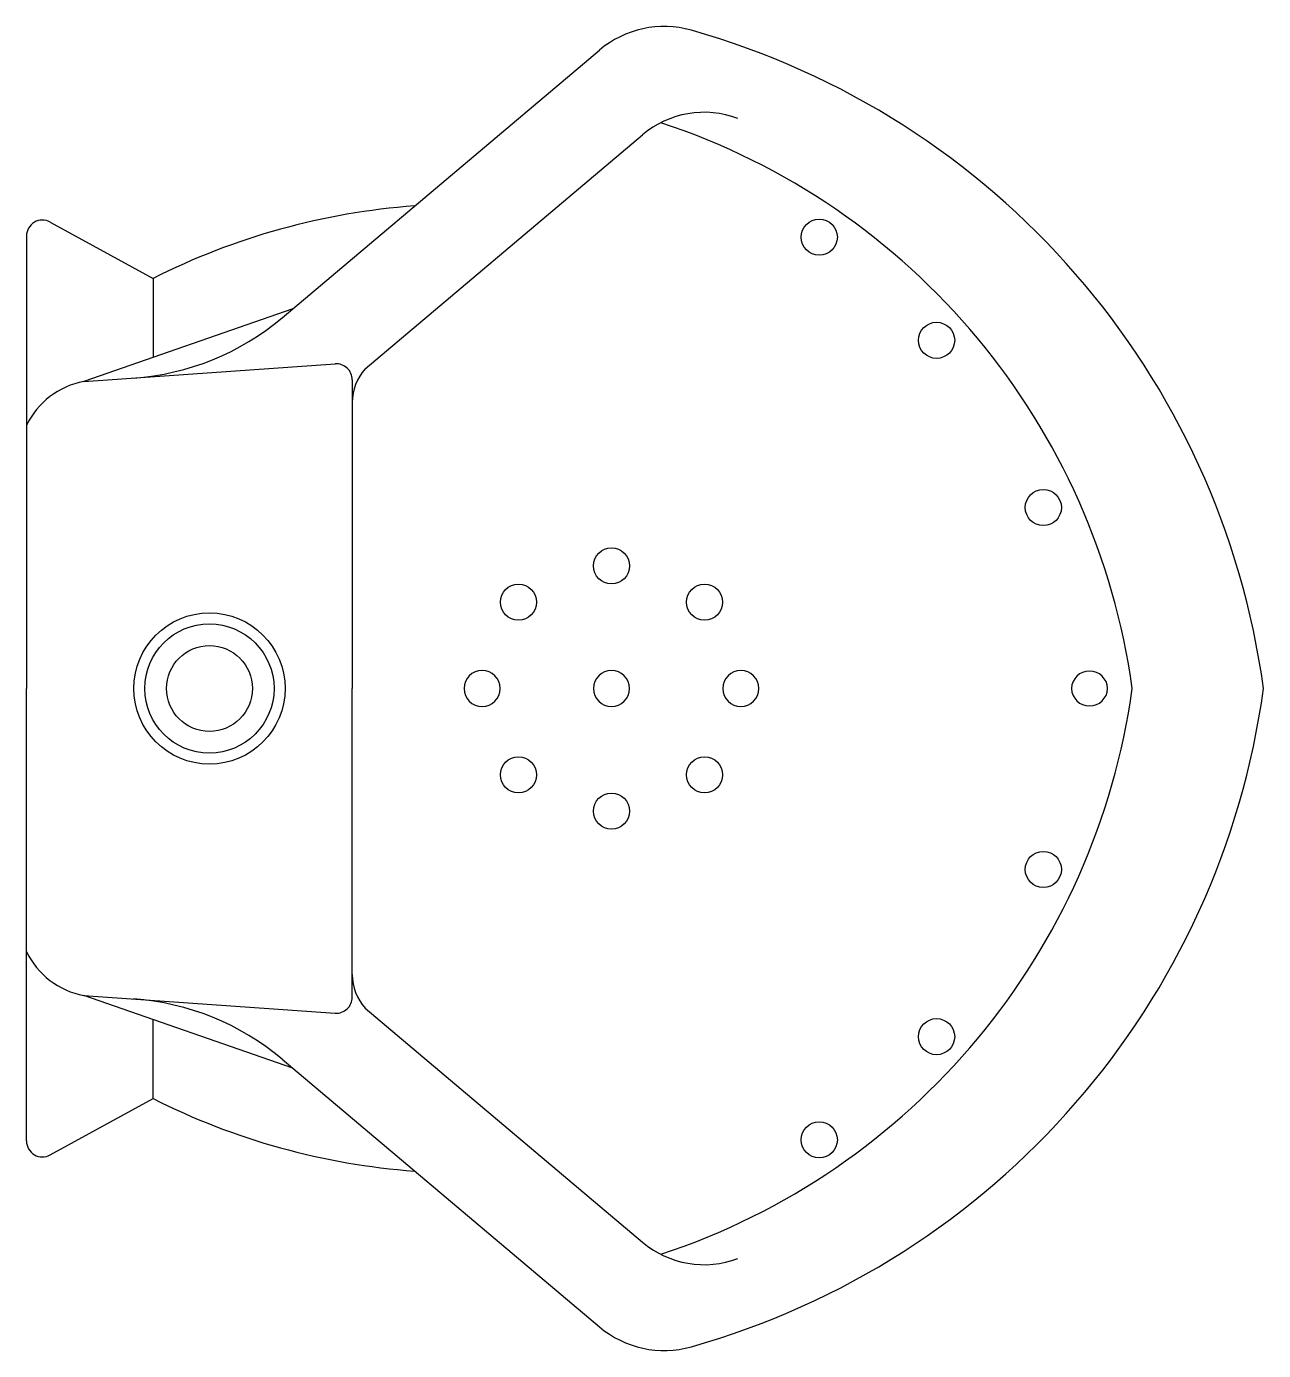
# Model space of a CAD drawing. Header units: millimetres. Extents: x -2969.377 to -2969.067, y 2980.242 to 2980.574.
import ezdxf

# ---------------------------------------------------------------- set-up
doc = ezdxf.new("R2010")
doc.units = ezdxf.units.MM
doc.header["$LTSCALE"] = 10
doc.layers.add('banheiro_louças', color=2, linetype='Continuous')

msp = doc.modelspace()

# ---------------------------------------------------------------- linework, layer by layer
at = {"color": 1}
for radius in [0.01895681099995272, 0.01619122800002515, 0.01076062999982241]:
    msp.add_circle((-2969.331268453697, 2980.408417620074), radius, dxfattribs=at)
at = {"layer": 'banheiro_louças'}
for p, q in [((-2969.313066190697, 2980.501324566074), (-2969.233531156697, 2980.568415614074)), ((-2969.292266093697, 2980.488543884074), (-2969.222764318697, 2980.547171468074)), ((-2969.371172437697, 2980.525334902074), (-2969.345347782697, 2980.511196720074)), ((-2969.377126838697, 2980.521806413074), (-2969.377126838697, 2980.408417620074)), ((-2969.345347782697, 2980.511196720074), (-2969.345347782697, 2980.491410722074)), ((-2969.310364041697, 2980.503603940074), (-2969.362716661697, 2980.485356981074)), ((-2969.362716661697, 2980.485356981074), (-2969.299771083697, 2980.489775575074)), ((-2969.295466731697, 2980.485762784074), (-2969.295466731697, 2980.408417620074)), ((-2969.377126838697, 2980.295028827074), (-2969.377126838697, 2980.408417620074)), ((-2969.295466731697, 2980.331072457074), (-2969.295466731697, 2980.408417620074)), ((-2969.362716661697, 2980.331478259074), (-2969.299771083697, 2980.327059666074)), ((-2969.310364041697, 2980.313231301074), (-2969.362716661697, 2980.331478259074)), ((-2969.292266093697, 2980.328291357074), (-2969.222764318697, 2980.269663772074)), ((-2969.345347782697, 2980.305638520074), (-2969.345347782697, 2980.325424518074)), ((-2969.313066190697, 2980.315510674074), (-2969.233531156697, 2980.248419626074)), ((-2969.371172437697, 2980.291500339074), (-2969.345347782697, 2980.305638520074))]:
    msp.add_line(p, q, dxfattribs=at)
at = {"layer": 'banheiro_louças', "color": 1}
for centre in [(-2969.178421283696, 2980.521543055074), (-2969.149009483697, 2980.495679107074), (-2969.122271484697, 2980.453761674074), (-2969.230500686696, 2980.439140727074), (-2969.253832145697, 2980.430039447074), (-2969.207169227697, 2980.430039447074), (-2969.253832145697, 2980.386795794074), (-2969.207169227697, 2980.386795794074), (-2969.230500686696, 2980.377694513074), (-2969.122271484697, 2980.363073566074), (-2969.149009483697, 2980.321156133074), (-2969.178421283696, 2980.295292185074)]:
    msp.add_circle(centre, 0.004525499, dxfattribs=at)
at = {"layer": 'banheiro_louças'}
for centre, radius, start, end in [((-2969.217320379697, 2980.549198077074), 0.025141659, 74.22951099999804, 130.1489979999975), ((-2969.264693005697, 2980.381457045074), 0.199443752, 7.768961000001933, 74.22951099999804), ((-2969.207268643697, 2980.528801669074), 0.024032592, 69.36763199999655, 130.1489979999975), ((-2969.272880335697, 2980.384466915074), 0.174565982, 7.885937999996688, 71.72766700000025), ((-2969.267356259696, 2980.357022305074), 0.172778552, 94.14466099999802, 116.8332760000029), ((-2969.373104173696, 2980.521806413074), 0.004022665, 61.30068999999929, 180), ((-2969.354804132697, 2980.550804024074), 0.064732315, 274.0154079999982, 310.1489979999975), ((-2969.299489397697, 2980.485762784074), 0.004022665, 0, 94.01540799999825), ((-2969.283474829696, 2980.480271070074), 0.011991903, 136.6760999999975, 180.641918000001), ((-2969.359105463697, 2980.465716423074), 0.019969784, 100.4182889999996, 154.4796309999986), ((-2969.272880335697, 2980.432368326074), 0.174565982, 288.2723329999998, 352.1140620000033), ((-2969.264693005697, 2980.435378195074), 0.199443752, 285.770489000002, 352.2310389999981), ((-2969.359105463697, 2980.351118817074), 0.019969784, 205.5203690000014, 259.5817110000004), ((-2969.283474829696, 2980.336564170074), 0.011991903, 179.358081999999, 223.3239000000025), ((-2969.354804132697, 2980.266031216074), 0.064732315, 49.85100200000249, 85.9845919999985), ((-2969.299489397697, 2980.331072457074), 0.004022665, 265.9845919999985, 0), ((-2969.267356259696, 2980.459812935074), 0.172778552, 243.1667239999971, 265.8553389999987), ((-2969.373104173696, 2980.295028827074), 0.004022665, 180, 298.6993100000007), ((-2969.207268643697, 2980.288033571074), 0.024032592, 229.8510020000025, 290.6323680000035), ((-2969.217320379697, 2980.267637163074), 0.025141659, 229.8510020000025, 285.770489000002)]:
    msp.add_arc(centre, radius, start, end, dxfattribs=at)
at = {"layer": 'banheiro_louças', "color": 1}
for centre, start, end in [((-2969.262933425697, 2980.408417620074), 0, 180), ((-2969.230500686696, 2980.408417620074), 0, 180), ((-2969.198067946697, 2980.408417620074), 0, 180), ((-2969.110685017697, 2980.408276800074), 1.783161999997036, 178.216838000003), ((-2969.262933425697, 2980.408417620074), 180, 0), ((-2969.230500686696, 2980.408417620074), 180, 0), ((-2969.198067946697, 2980.408417620074), 180, 0), ((-2969.110685017697, 2980.408558440074), 181.783161999997, 358.216838000003)]:
    msp.add_arc(centre, 0.004525499, start, end, dxfattribs=at)

doc.saveas('drawing.dxf')
